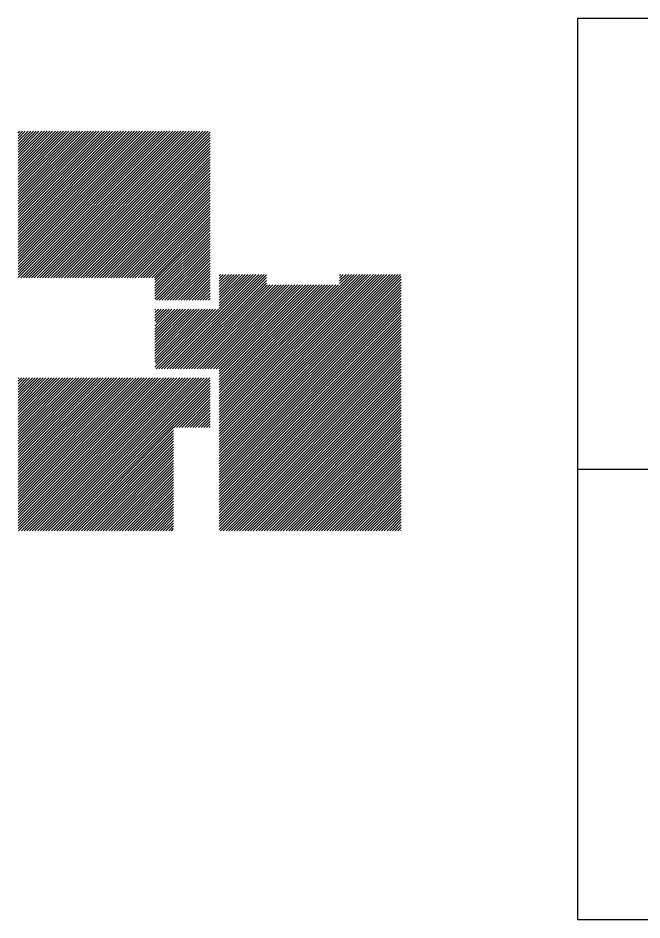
# Model space of a CAD drawing. Header units: millimetres. Extents: x -1019 to 2003, y 2166 to 3651.
# Drawn here: x -1019 to 8, y 2166 to 3651 of the extents above; entities that cross this region are included whole.
import ezdxf

# ---------------------------------------------------------------- set-up
doc = ezdxf.new("R2010")
doc.units = ezdxf.units.MM
doc.header["$LTSCALE"] = 30
doc.layers.add('60CL', color=2, linetype='Continuous')
doc.layers.add('CONT2', color=2, linetype='Continuous')
pattern_1 = [(45, (-1215.7016, 67.3065), (-2.245064, 2.245064), [])]

msp = doc.modelspace()

# ---------------------------------------------------------------- hatches: boundary and pattern name
at = {"layer": 'CONT2'}
h = msp.add_hatch(dxfattribs=at)
h.set_pattern_fill('ANSI31', color=256)
h.set_pattern_definition(pattern_1)
h.paths.add_polyline_path([(-702.66, 3464.39), (-1018.56, 3464.39), (-1018.56, 3223.29), (-793.36, 3223.29), (-793.36, 3186.39), (-777.66, 3186.39), (-707.66, 3186.39), (-702.66, 3186.39)])
h = msp.add_hatch(dxfattribs=at)
h.set_pattern_fill('ANSI31', color=256)
h.set_pattern_definition(pattern_1)
h.paths.add_polyline_path([(-388.16, 3228.79), (-489.56, 3228.79), (-489.56, 3211.79), (-609.96, 3211.79), (-609.96, 3228.79), (-687.66, 3228.79), (-687.66, 3171.39), (-793.36, 3171.39), (-793.36, 3151.89), (-791.86, 3151.89), (-791.86, 3147.89), (-793.36, 3147.89), (-793.36, 3083.89), (-791.86, 3083.89), (-791.86, 3079.89), (-793.36, 3079.89), (-793.36, 3073.39), (-687.66, 3073.39), (-687.66, 2806.79), (-388.16, 2806.79), (-388.16, 2816.79), (-388.16, 2881.79)])
h = msp.add_hatch(dxfattribs=at)
h.set_pattern_fill('ANSI31', color=256)
h.set_pattern_definition(pattern_1)
h.paths.add_polyline_path([(-702.66, 3058.39), (-712.66, 3058.39), (-777.66, 3058.39), (-1018.56, 3058.39), (-1018.56, 2806.79), (-762.66, 2806.79), (-762.66, 2976.79), (-702.66, 2976.79)])

# ---------------------------------------------------------------- linework, layer by layer
at = {"layer": '60CL'}
msp.add_line((-97.5, 2908.35), (27.5, 2908.35), dxfattribs=at)
at = {"layer": 'CONT2'}
for p, q in [((-97.5, 3650.85), (2002.5, 3650.85)), ((-97.5, 2165.85), (-97.5, 3650.85)), ((-97.5, 2165.85), (-97.5, 3650.85)), ((2002.5, 2165.85), (-97.5, 2165.85)), ((2002.5, 2165.85), (-97.5, 2165.85))]:
    msp.add_line(p, q, dxfattribs=at)

doc.saveas('drawing.dxf')
